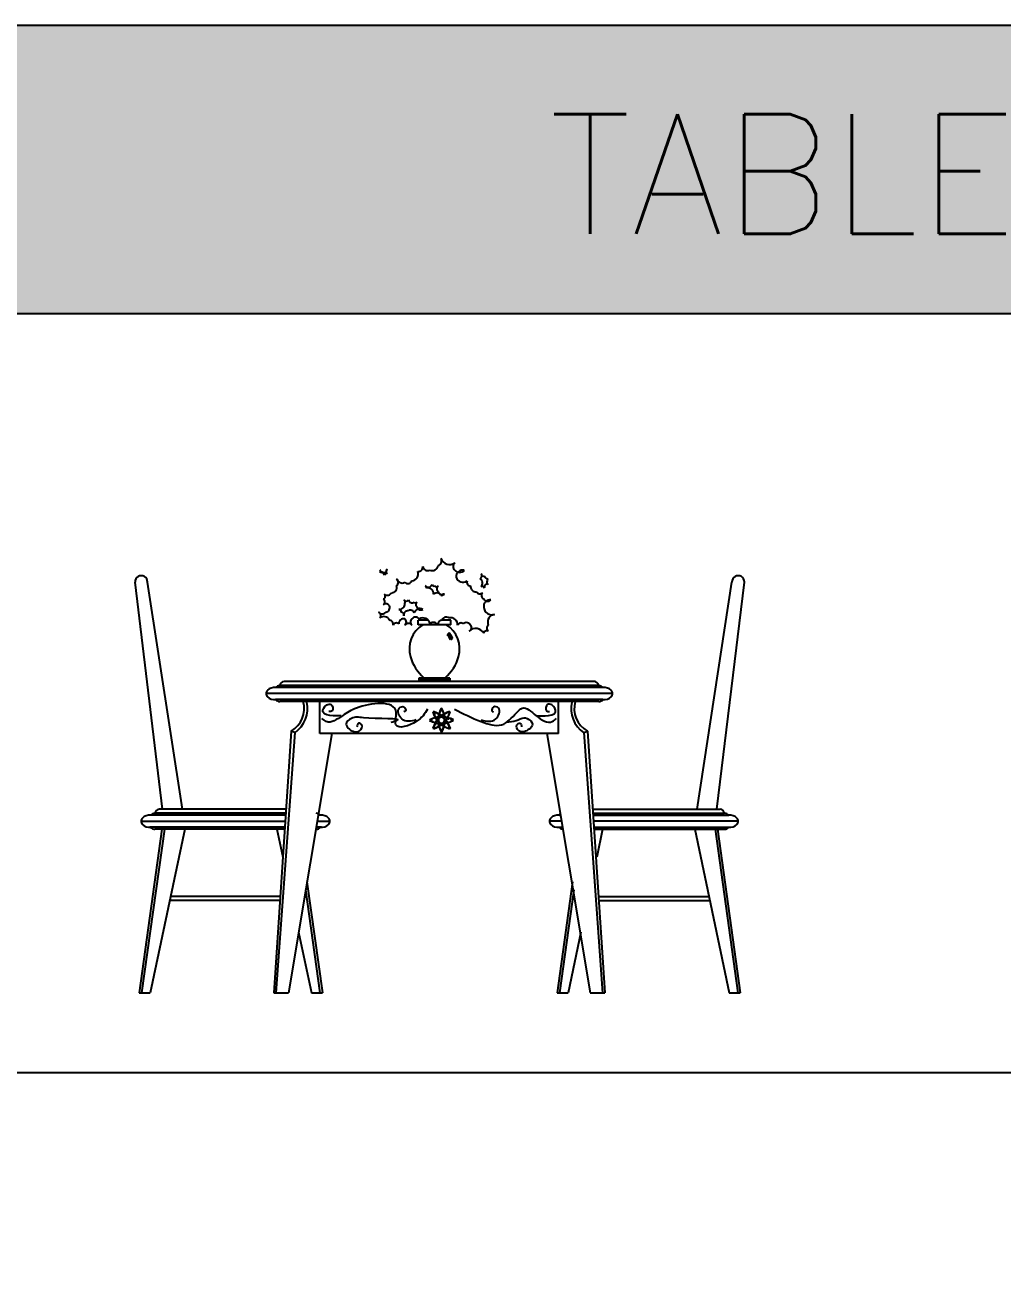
# Model space of a CAD drawing. Header units: millimetres. Extents: x 37301 to 64830, y 24173 to 38860.
# Drawn here: x 47260 to 49711, y 35708 to 38860 of the extents above; entities that cross this region are included whole.
import ezdxf

# ---------------------------------------------------------------- set-up
doc = ezdxf.new("R2010")
doc.units = ezdxf.units.MM
doc.layers.add('www.cad-blocks.net', color=7, linetype='Continuous')
doc.styles.get("Standard").update_dxf_attribs({"font": 'arial.ttf'})

# ---------------------------------------------------------------- blocks, each defined once
blk = doc.blocks.new('A$C7E4A0973')
for p, q in [((69.1, 460), (0, 1029.5)), ((118.6, 460), (31.2, 1029.5)), ((1408.6, 460), (1496.1, 1029.5)), ((1458.1, 460), (1527.3, 1029.5)), ((1172.8, 765), (352.2, 765)), ((1162.1, 770), (362.9, 770)), ((1153.3, 780), (373.9, 780)), ((1196.6, 750), (328.4, 750)), ((1172.8, 735), (352.2, 735)), ((1162.1, 730), (362.9, 730)), ((463.4, 650), (463.4, 730)), ((1061.7, 650), (1061.7, 730)), ((752.5, 698.9), (751.1, 699.5)), ((751.5, 698.3), (751.1, 699.5)), ((752.5, 698.9), (751.5, 698.3)), ((780.2, 699.9), (779.9, 700.8)), ((781.2, 700.5), (780.2, 700.9)), ((781.2, 700.5), (780.2, 699.9)), ((753.3, 672.6), (753.6, 673.9)), ((754.5, 672.7), (753.4, 672.6)), ((754.5, 672.7), (753.6, 673.9)), ((770.5, 688.9), (770.7, 690.2)), ((771.7, 689), (770.5, 688.9)), ((771.7, 689), (770.7, 690.2)), ((773.9, 678.1), (772.7, 678.5)), ((773.1, 677.3), (772.7, 678.5)), ((782, 675.1), (782.2, 676.2)), ((783.2, 675.2), (782, 675.1)), ((783.2, 675.2), (782.4, 676.2)), ((786.1, 686), (784.7, 686.6)), ((785.1, 685.4), (784.7, 686.6)), ((786.1, 686), (785.1, 685.4)), ((391.2, 656), (347.7, 0.3)), ((400.4, 652.1), (353, 0.3)), ((493.4, 650), (384.3, 0.3)), ((400.2, 652), (391.2, 656)), ((1061.7, 650), (463.4, 650)), ((765.1, 659.6), (765.1, 660.1)), ((766.1, 658.9), (765.2, 660.1)), ((766.1, 658.9), (765.5, 658.9)), ((1031.7, 650), (1140.7, 0.3)), ((1124.7, 652.1), (1172, 0.3)), ((1124.8, 652), (1133.8, 656)), ((1133.8, 656), (1177.3, 0.3)), ((377.2, 445), (39.2, 445)), ((377.5, 450), (50, 450)), ((378.2, 460), (60.9, 460)), ((464.6, 445), (459, 445)), ((1062.6, 445), (1066.1, 445)), ((1149.1, 460), (1466.3, 460)), ((1149.7, 450), (1477.3, 450)), ((1150.1, 445), (1488, 445)), ((67.4, 410), (10.4, 0)), ((15.4, 430), (376.2, 430)), ((73.6, 410), (16.5, 0)), ((375.2, 414.9), (36.8, 414.9)), ((124.6, 410), (38.1, 0.3)), ((374.9, 410), (49.9, 410)), ((355.4, 410), (370.2, 339.8)), ((467.1, 414.9), (453.9, 414.9)), ((456.4, 430), (488.4, 430)), ((480.4, 430), (488.4, 430)), ((1046.9, 430), (1038.8, 430)), ((1068.6, 430), (1038.8, 430)), ((1060.1, 414.9), (1071.1, 414.9)), ((1511.8, 430), (1151.1, 430)), ((1152.1, 414.9), (1490.5, 414.9)), ((1152.4, 410), (1477.3, 410)), ((1171.9, 410), (1157.1, 339.8)), ((1402.7, 410), (1489.2, 0.3)), ((1453.7, 410), (1510.7, 0)), ((1459.9, 410), (1516.9, 0)), ((427.5, 257.8), (463.4, 0)), ((430.9, 277.9), (469.6, 0)), ((1096.3, 277.9), (1057.7, 0)), ((1099.7, 257.8), (1063.9, 0)), ((363.7, 241.6), (89, 241.6)), ((363, 231.6), (90.1, 231.6)), ((1163.6, 241.6), (1438.3, 241.6)), ((1164.2, 231.6), (1440.4, 231.6)), ((409.8, 152.1), (441.9, 0.3)), ((1117.5, 152.1), (1085.4, 0.3)), ((10.4, 0), (38.1, 0.3)), ((347.7, 0.3), (384.3, 0.3)), ((441.9, 0.3), (469.6, 0)), ((1057.7, 0), (1085.4, 0.3)), ((1140.7, 0.3), (1177.3, 0.3)), ((1489.2, 0.3), (1516.9, 0))]:
    blk.add_line(p, q)
at = {"ltscale": 3}
for p, q in [((709.9, 922.4), (709.9, 933.7)), ((734.5, 933.7), (709.9, 933.7)), ((791.4, 922.4), (709.9, 922.4)), ((791.4, 933.7), (768.8, 933.7)), ((791.4, 922.4), (791.4, 933.7)), ((787.4, 901.8), (782, 897.3)), ((795.8, 889.1), (790.5, 884.6)), ((711.3, 788.8), (711.3, 778.3)), ((789.3, 788.8), (711.3, 788.8)), ((789.3, 788.8), (789.3, 778.3)), ((789.3, 786.3), (711.3, 786.3)), ((789.3, 783.4), (711.3, 783.4))]:
    blk.add_line(p, q, dxfattribs=at)
for centre, radius, start, end in [((756.3, 1082.2), 12.1, 286.3139, 32.5741), ((788.3, 1096.2), 23, 198.9912, 305.2514), ((808.4, 1068.4), 11.3, 126.8699, 233.1301), ((611.7, 1056.5), 3.53, 306.8699, 53.1301), ((620.4, 1059.9), 6.67, 184.8645, 291.1247), ((616.9, 1046), 8.24, 5.9061, 112.1663), ((624.4, 1061), 7.52, 258.0558, 4.316), ((629.8, 1046), 4.74, 63.4349, 169.6952), ((636.1, 1055.9), 7.07, 126.8699, 233.1301), ((692.5, 1049.5), 17.5, 275.1104, 21.3706), ((710.4, 1066.8), 11, 261.8699, 8.1301), ((733.7, 1070.6), 12.6, 190.3048, 296.5651), ((745.3, 1072.6), 14.6, 245.9245, 352.1847), ((813.4, 1068.2), 14.8, 216.8699, 323.1301), ((821.9, 1042.6), 17, 78.5034, 184.7636), ((821.9, 1046.9), 17.9, 198.4349, 304.6952), ((861.4, 1044.9), 7.9, 296.5651, 42.8253), ((873.8, 1050.8), 6.67, 184.8645, 291.1247), ((883.3, 1044.6), 7.07, 180, 286.2602), ((643.1, 1015.9), 13.2, 270.6161, 16.8763), ((648.9, 1028.8), 11.3, 306.8699, 53.1301), ((669.2, 1040.9), 13.9, 192.9074, 299.1676), ((683.8, 1037.2), 11.5, 227.4896, 333.7498), ((734.7, 1028.2), 11.5, 227.4896, 333.7498), ((726.5, 1015.6), 4.12, 337.8337, 84.0939), ((733.8, 999.9), 14.6, 357.776, 104.0362), ((749.1, 1023.5), 4.12, 185.9061, 292.1663), ((755.2, 1023.1), 5.66, 216.8699, 323.1301), ((765.2, 1012.4), 9.19, 126.8699, 233.1301), ((841.3, 1029.3), 9.62, 162.8973, 269.1575), ((854, 1017.9), 13, 171.8699, 278.1301), ((858.4, 1026.8), 12.8, 313.2101, 59.4703), ((870.4, 1012.4), 6.04, 16.3139, 122.5741), ((881.3, 1017.3), 6.04, 106.3139, 212.5741), ((882.4, 1021), 3.53, 36.8699, 143.1301), ((887.5, 1028.5), 5.83, 140.9061, 247.1663), ((886.3, 1034.1), 3.81, 105.0685, 211.3287), ((619.3, 994), 7.9, 296.5651, 42.8253), ((617.3, 979.6), 9.19, 306.8699, 53.1301), ((632.9, 1007.8), 11.5, 227.4896, 333.7498), ((671.5, 979.3), 5.83, 320.9061, 67.1663), ((679.4, 988.9), 7.07, 216.8699, 323.1301), ((694.5, 987.3), 9.85, 195.8324, 302.0926), ((703.2, 981.5), 4.24, 216.8699, 323.1301), ((711.2, 972.8), 7.78, 126.8699, 233.1301), ((756.5, 988.9), 13.2, 21.3458, 127.606), ((769.8, 1008.1), 10.5, 197.2161, 303.4763), ((774.3, 994), 5.52, 76.6755, 182.9357), ((864.1, 1009.4), 9.3, 208.1237, 314.3839), ((878.2, 996.1), 10.1, 138.9647, 245.2249), ((889.8, 968.8), 16, 81.8699, 188.1301), ((883.9, 992.6), 11.4, 209.7449, 316.0051), ((606.6, 945.5), 9.43, 319.8645, 66.1247), ((619.4, 960.9), 11.3, 216.8699, 323.1301), ((629.3, 965.6), 9.3, 28.1237, 134.3839), ((627.1, 965.4), 11.4, 277.125, 23.3852), ((663.1, 973.8), 13, 261.8699, 8.1301), ((661.6, 955.4), 5.52, 346.6755, 92.9357), ((667, 947), 7.07, 343.7398, 90), ((684.1, 947), 10.5, 84.5962, 190.8564), ((690.3, 949.2), 9.85, 15.8324, 122.0926), ((713.9, 948.3), 14.6, 59.7036, 165.9638), ((716, 969.2), 9.85, 195.8324, 302.0926), ((894.3, 967.7), 20.4, 183.1798, 289.44), ((903.4, 928.9), 19.6, 96.6135, 202.8737), ((623.5, 927.7), 15.3, 23.4774, 129.7376), ((637.4, 924.1), 9.62, 342.8973, 89.1575), ((655.2, 917.5), 9.43, 49.8645, 156.1247), ((673.3, 925.4), 12, 77.1063, 183.3665), ((670.1, 929.2), 9.9, 306.8699, 53.1301), ((685.1, 914.5), 11.3, 36.8699, 143.1301), ((757.7, 862.6), 70, 121.3429, 197.0153), ((700, 929.2), 9.9, 126.8699, 233.1301), ((703.2, 930.4), 11.3, 36.8699, 143.1301), ((721.1, 920.7), 18.7, 12.2463, 118.5065), ((748.3, 915.4), 12.9, 27.4076, 133.6678), ((768.9, 924.1), 9.62, 90.8425, 197.1027), ((779.9, 929.8), 11.9, 54.2239, 160.4841), ((743.6, 862.6), 70, 342.9847, 58.6571), ((790.8, 922.3), 17.6, 356.769, 103.0292), ((817, 917.5), 9.43, 49.8645, 156.1247), ((830.8, 916.2), 11.5, 26.2502, 132.5104), ((833.9, 915.2), 9.43, 293.8753, 40.1355), ((890.8, 914), 9.19, 126.8699, 233.1301), ((762.2, 874.9), 29.9, 18.9897, 48.4386), ((765.3, 877.4), 29.9, 18.9897, 48.4386), ((767.5, 879.4), 29.9, 18.9897, 48.4386), ((853.7, 890.2), 22.9, 27.9892, 134.2494), ((881.7, 899.5), 7.9, 63.4349, 169.6952), ((786.3, 866.5), 98.7, 194.3038, 231.0326), ((715, 866.5), 98.7, 308.9674, 345.6962)]:
    blk.add_arc(centre, radius, start, end, dxfattribs=at)
for centre, radius, start, end in [((15.6, 1029.7), 15.6, 359.1231, 180.8769), ((1511.7, 1029.7), 15.6, 359.1231, 180.8769), ((339.4, 750), 11, 133.5706, 226.4294), ((349.8, 739.2), 26, 84.5028, 133.5706), ((362.9, 756.2), 13.8, 89.7083, 140.4344), ((373.9, 769), 11, 90, 174.7841), ((1151.1, 769), 11, 5.2159, 90), ((1162.2, 756.2), 13.8, 39.5656, 90.2917), ((1175.3, 739.2), 26, 46.4294, 95.4972), ((1185.6, 750), 11, 313.5706, 46.4294), ((349.8, 760.8), 26, 226.4294, 275.4972), ((362.9, 743.8), 13.8, 219.5656, 270.2917), ((360, 712), 64.1, 299.1551, 16.2772), ((360, 712), 72.3, 303.7966, 13.1859), ((1165, 712), 72.3, 166.8141, 236.2034), ((1165, 712), 64.1, 163.7228, 240.8449), ((1162.2, 743.8), 13.8, 269.7083, 320.4344), ((1175.3, 760.8), 26, 264.5028, 313.5706), ((739.8, 655.5), 48.7, 7.4856, 82.5144), ((811.8, 727.4), 69.8, 199.8187, 250.1813), ((740.4, 711.6), 48.7, 277.4856, 352.5144), ((812.4, 639.7), 69.8, 109.8187, 160.1813), ((796, 654.8), 48.7, 97.4856, 172.5144), ((724, 726.8), 69.8, 289.8187, 340.1813), ((796.6, 711), 48.7, 187.4856, 262.5144), ((724.6, 639), 69.8, 19.8187, 70.1813), ((807.9, 682.8), 48.7, 142.4856, 217.5144), ((830.2, 683.7), 69.8, 154.8187, 205.1813), ((728.5, 683.7), 48.7, 322.4856, 37.5144), ((706.1, 682.8), 69.8, 334.8187, 25.1813), ((767.7, 643.5), 48.7, 52.4856, 127.5144), ((767.7, 745.3), 69.8, 244.8187, 295.1813), ((768.6, 621.2), 69.8, 64.8187, 115.1813), ((768.6, 723), 48.7, 232.4856, 307.5144), ((36.8, 419.2), 26, 84.5028, 133.5706), ((49.9, 436.2), 13.8, 89.7083, 140.4344), ((60.9, 449), 11, 90, 174.7841), ((454, 436.2), 13.8, 39.5656, 90.2917), ((467.1, 419.2), 26, 46.4294, 95.4972), ((1060.1, 419.2), 26, 84.5028, 133.5706), ((1073.2, 436.2), 13.8, 123.7005, 140.4344), ((1466.3, 449), 11, 5.2159, 90), ((1477.4, 436.2), 13.8, 39.5656, 90.2917), ((1490.5, 419.2), 26, 46.4294, 95.4972), ((26.4, 430), 11, 133.5706, 226.4294), ((36.8, 440.8), 26, 226.4294, 275.4972), ((49.9, 423.8), 13.8, 219.5656, 270.2917), ((454, 423.8), 13.8, 269.7083, 320.4344), ((467.1, 440.8), 26, 264.5028, 313.5706), ((477.4, 430), 11, 313.5706, 46.4294), ((1049.8, 430), 11, 133.5706, 226.4294), ((1060.1, 440.8), 26, 226.4294, 275.4972), ((1073.2, 423.8), 13.8, 219.5656, 264.4618), ((1477.4, 423.8), 13.8, 269.7083, 320.4344), ((1490.5, 440.8), 26, 264.5028, 313.5706), ((1500.8, 430), 11, 313.5706, 46.4294)]:
    blk.add_arc(centre, radius, start, end)
for points, start_tangent in [([(733.4, 710.7), (705, 679.7), (653.8, 671.6), (654.5, 702.6), (554.8, 713.4), (519.7, 694.5), (479.2, 679.7), (468.4, 687.8)], (0.996513, 0.08344)), ([(705, 683.7), (668.6, 686.4), (661.9, 713.4), (674, 716.1), (678.1, 706.6), (674, 703.9)], (0.837908, -0.545812)), ([(800.9, 710.7), (867.6, 679.7), (918.9, 671.6), (956.7, 702.6), (970.3, 713.4), (1005.3, 694.5), (1045.8, 679.7), (1056.6, 687.8)], (-0.996513, 0.08344)), ([(867.6, 683.7), (904.1, 686.4), (910.8, 713.4), (898.7, 716.1), (894.6, 706.6), (898.7, 703.9)], (-0.837908, -0.545812)), ([(641.6, 678.3), (655.8, 682.4), (572.3, 689.1), (542.6, 687.8), (529.1, 672.9), (537.2, 660.8), (562.9, 656.8), (568.2, 671.6), (560.2, 675.6), (556.1, 666.2)], (0.988962, 0.148168)), ([(931.1, 678.3), (955.3, 682.4), (975.6, 689.1), (982.4, 687.8), (995.9, 672.9), (987.8, 660.8), (962.2, 656.8), (956.8, 671.6), (964.9, 675.6), (968.9, 666.2)], (-0.988962, 0.148168))]:
    blk.add_spline(points, degree=3, dxfattribs=dict(start_tangent=start_tangent))
for points in [[(517, 694.5), (496.7, 694.5), (471.1, 703.9), (480.6, 721.5), (491.4, 722.8), (494, 706.6), (486, 705.3)], [(1008, 694.5), (1028.3, 694.5), (1053.9, 703.9), (1044.5, 721.5), (1033.7, 722.8), (1031, 706.6), (1039.1, 705.3)]]:
    blk.add_spline(points, degree=3)
blk = doc.blocks.new('FORMAT')
at = {"true_color": 0x546d8e}
h = blk.add_hatch(color=155, dxfattribs=at)
h.set_gradient(color1=(68, 68, 68), color2=(84, 109, 142), tint=1)
h.paths.add_polyline_path([(39819.4, 38860.3), (39819.4, 38137.3), (64830.2, 38137.3), (64830.2, 38860.3)])
at = {"color": 155, "true_color": 0x546d8e}
for p, q in [((39819.4, 38860.3), (64830.2, 38860.3)), ((39819.4, 38137.3), (64830.2, 38137.3)), ((39819.4, 38137.3), (64830.2, 38137.3)), ((39819.4, 36235.3), (64830.2, 36235.3))]:
    blk.add_line(p, q, dxfattribs=at)
blk.add_lwpolyline([(64830.2, 24823.3), (39819.4, 24823.3), (39819.4, 38137.3), (64830.2, 38137.3)], close=True, dxfattribs=at)
at = {"insert": (48573.4, 38637), "char_height": 300, "attachment_point": 1}
blk.add_mtext_dynamic_manual_height_columns('{\\Fsimplex|c0;\\C255;\\c16777215;TABLES AND CHAIRS ELEVATION}', width=16790, gutter_width=12.5, heights=[0], dxfattribs=at)

msp = doc.modelspace()

# ---------------------------------------------------------------- block references
msp.add_blockref('A$C7E4A0973', (47535.6, 36435.3))
at = {"layer": 'www.cad-blocks.net'}
msp.add_blockref('FORMAT', (0, 0), dxfattribs=at)

doc.saveas('drawing.dxf')
